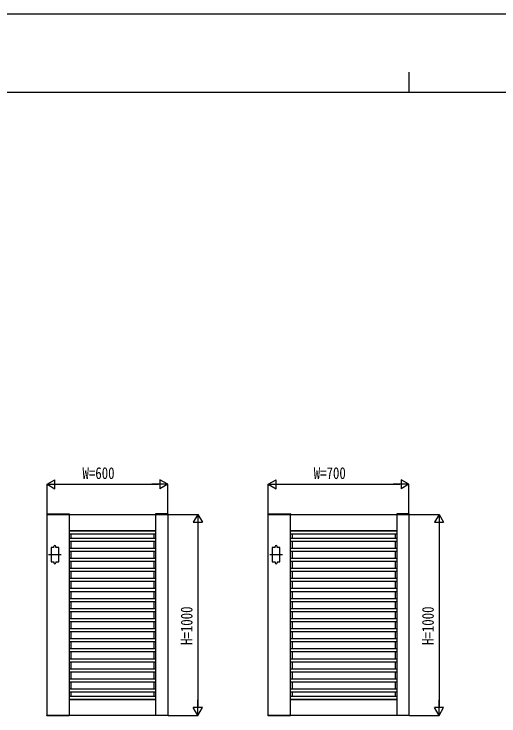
# Model space of a CAD drawing. Units: millimetres, scale not verified. Extents: x -8410 to 8410, y -5940 to 5940.
# Drawn here: x -1974 to 438, y 2447 to 5940 of the extents above; entities that cross this region are included whole.
import ezdxf
from ezdxf.enums import TextEntityAlignment as Align

# ---------------------------------------------------------------- set-up
doc = ezdxf.new("R2010")
doc.units = ezdxf.units.MM
doc.header["$LTSCALE"] = 30
for name, color, linetype in [('0-2_YKK_A1', 4, 'Continuous'), ('0-3_YKK_D', 6, 'Continuous'), ('0-4_YKK_ZWAK', 7, 'Continuous')]:
    doc.layers.add(name, color=color, linetype=linetype)
doc.styles.add('ＭＳ ゴシック', font='')
doc.styles.get('ＭＳ ゴシック').set_extended_font_data('MS Gothic')

msp = doc.modelspace()

# ---------------------------------------------------------------- linework, layer by layer
at = {"layer": '0-2_YKK_A1'}
for p, q in [((-1810.33, 3452.55), (-1810.46, 3450)), ((-1810.46, 3450), (-1699.46, 3450)), ((-1809.33, 3453.5), (-1700.59, 3453.5)), ((-1699.96, 3450), (-1699.96, 2450)), ((-1699.59, 3452.55), (-1699.46, 3450)), ((-1270.33, 3452.55), (-1270.46, 3450)), ((-1209.46, 3450), (-1270.46, 3450)), ((-1269.96, 3450), (-1269.96, 2450)), ((-1210.59, 3453.5), (-1269.33, 3453.5)), ((-1209.59, 3452.55), (-1209.46, 3450)), ((-710.33, 3452.55), (-710.46, 3450)), ((-710.46, 3450), (-599.46, 3450)), ((-709.33, 3453.5), (-600.59, 3453.5)), ((-599.96, 3450), (-599.96, 2450)), ((-599.59, 3452.55), (-599.46, 3450)), ((-70.33, 3452.55), (-70.46, 3450)), ((-9.46, 3450), (-70.46, 3450)), ((-69.96, 3450), (-69.96, 2450)), ((-10.59, 3453.5), (-69.33, 3453.5)), ((-9.59, 3452.55), (-9.46, 3450)), ((-1699.96, 3370), (-1269.96, 3370)), ((-1699.96, 3369.2), (-1269.96, 3369.2)), ((-1699.96, 3354.2), (-1269.96, 3354.2)), ((-1691.16, 3370), (-1691.16, 3369.2)), ((-1691.16, 3354.2), (-1691.16, 3332.5)), ((-1278.76, 3370), (-1278.76, 3369.2)), ((-1278.76, 3354.2), (-1278.76, 3332.5)), ((-599.96, 3370), (-69.96, 3370)), ((-599.96, 3369.2), (-69.96, 3369.2)), ((-599.96, 3354.2), (-69.96, 3354.2)), ((-591.16, 3370), (-591.16, 3369.2)), ((-591.16, 3354.2), (-591.16, 3332.5)), ((-78.76, 3370), (-78.76, 3369.2)), ((-78.76, 3354.2), (-78.76, 3332.5)), ((-1699.96, 3332.5), (-1269.96, 3332.5)), ((-599.96, 3332.5), (-69.96, 3332.5)), ((-1775.96, 3285), (-1775.96, 3290)), ((-1765.96, 3285), (-1765.96, 3290)), ((-1699.96, 3317.5), (-1269.96, 3317.5)), ((-1691.16, 3317.5), (-1691.16, 3282.5)), ((-1278.76, 3317.5), (-1278.76, 3282.5)), ((-675.96, 3285), (-675.96, 3290)), ((-665.96, 3285), (-665.96, 3290)), ((-599.96, 3317.5), (-69.96, 3317.5)), ((-591.16, 3317.5), (-591.16, 3282.5)), ((-78.76, 3317.5), (-78.76, 3282.5)), ((-1739.46, 3250), (-1802.46, 3250)), ((-1699.96, 3282.5), (-1269.96, 3282.5)), ((-1699.96, 3267.5), (-1269.96, 3267.5)), ((-1691.16, 3267.5), (-1691.16, 3232.5)), ((-1278.76, 3267.5), (-1278.76, 3232.5)), ((-639.46, 3250), (-702.46, 3250)), ((-599.96, 3282.5), (-69.96, 3282.5)), ((-599.96, 3267.5), (-69.96, 3267.5)), ((-591.16, 3267.5), (-591.16, 3232.5)), ((-78.76, 3267.5), (-78.76, 3232.5)), ((-1775.96, 3215), (-1775.96, 3210)), ((-1765.96, 3215), (-1765.96, 3210)), ((-1699.96, 3232.5), (-1269.96, 3232.5)), ((-1699.96, 3217.5), (-1269.96, 3217.5)), ((-1691.16, 3217.5), (-1691.16, 3182.5)), ((-1278.76, 3217.5), (-1278.76, 3182.5)), ((-675.96, 3215), (-675.96, 3210)), ((-665.96, 3215), (-665.96, 3210)), ((-599.96, 3232.5), (-69.96, 3232.5)), ((-599.96, 3217.5), (-69.96, 3217.5)), ((-591.16, 3217.5), (-591.16, 3182.5)), ((-78.76, 3217.5), (-78.76, 3182.5)), ((-1699.96, 3182.5), (-1269.96, 3182.5)), ((-599.96, 3182.5), (-69.96, 3182.5)), ((-1699.96, 3167.5), (-1269.96, 3167.5)), ((-1691.16, 3167.5), (-1691.16, 3132.5)), ((-1278.76, 3167.5), (-1278.76, 3132.5)), ((-599.96, 3167.5), (-69.96, 3167.5)), ((-591.16, 3167.5), (-591.16, 3132.5)), ((-78.76, 3167.5), (-78.76, 3132.5)), ((-1699.96, 3132.5), (-1269.96, 3132.5)), ((-1699.96, 3117.5), (-1269.96, 3117.5)), ((-1691.16, 3117.5), (-1691.16, 3082.5)), ((-1278.76, 3117.5), (-1278.76, 3082.5)), ((-599.96, 3132.5), (-69.96, 3132.5)), ((-599.96, 3117.5), (-69.96, 3117.5)), ((-591.16, 3117.5), (-591.16, 3082.5)), ((-78.76, 3117.5), (-78.76, 3082.5)), ((-1699.96, 3082.5), (-1269.96, 3082.5)), ((-599.96, 3082.5), (-69.96, 3082.5)), ((-1699.96, 3067.5), (-1269.96, 3067.5)), ((-1691.16, 3067.5), (-1691.16, 3032.5)), ((-1278.76, 3067.5), (-1278.76, 3032.5)), ((-599.96, 3067.5), (-69.96, 3067.5)), ((-591.16, 3067.5), (-591.16, 3032.5)), ((-78.76, 3067.5), (-78.76, 3032.5)), ((-1699.96, 3032.5), (-1269.96, 3032.5)), ((-1699.96, 3017.5), (-1269.96, 3017.5)), ((-1691.16, 3017.5), (-1691.16, 2982.5)), ((-1278.76, 3017.5), (-1278.76, 2982.5)), ((-599.96, 3032.5), (-69.96, 3032.5)), ((-599.96, 3017.5), (-69.96, 3017.5)), ((-591.16, 3017.5), (-591.16, 2982.5)), ((-78.76, 3017.5), (-78.76, 2982.5)), ((-1699.96, 2982.5), (-1269.96, 2982.5)), ((-599.96, 2982.5), (-69.96, 2982.5)), ((-1699.96, 2967.5), (-1269.96, 2967.5)), ((-1691.16, 2967.5), (-1691.16, 2932.5)), ((-1278.76, 2967.5), (-1278.76, 2932.5)), ((-599.96, 2967.5), (-69.96, 2967.5)), ((-591.16, 2967.5), (-591.16, 2932.5)), ((-78.76, 2967.5), (-78.76, 2932.5)), ((-1699.96, 2932.5), (-1269.96, 2932.5)), ((-1699.96, 2917.5), (-1269.96, 2917.5)), ((-1691.16, 2917.5), (-1691.16, 2882.5)), ((-1278.76, 2917.5), (-1278.76, 2882.5)), ((-599.96, 2932.5), (-69.96, 2932.5)), ((-599.96, 2917.5), (-69.96, 2917.5)), ((-591.16, 2917.5), (-591.16, 2882.5)), ((-78.76, 2917.5), (-78.76, 2882.5)), ((-1699.96, 2882.5), (-1269.96, 2882.5)), ((-1699.96, 2867.5), (-1269.96, 2867.5)), ((-1691.16, 2867.5), (-1691.16, 2832.5)), ((-1278.76, 2867.5), (-1278.76, 2832.5)), ((-599.96, 2882.5), (-69.96, 2882.5)), ((-599.96, 2867.5), (-69.96, 2867.5)), ((-591.16, 2867.5), (-591.16, 2832.5)), ((-78.76, 2867.5), (-78.76, 2832.5)), ((-1699.96, 2832.5), (-1269.96, 2832.5)), ((-599.96, 2832.5), (-69.96, 2832.5)), ((-1699.96, 2817.5), (-1269.96, 2817.5)), ((-1691.16, 2817.5), (-1691.16, 2782.5)), ((-1278.76, 2817.5), (-1278.76, 2782.5)), ((-599.96, 2817.5), (-69.96, 2817.5)), ((-591.16, 2817.5), (-591.16, 2782.5)), ((-78.76, 2817.5), (-78.76, 2782.5)), ((-1699.96, 2782.5), (-1269.96, 2782.5)), ((-1699.96, 2767.5), (-1269.96, 2767.5)), ((-1691.16, 2767.5), (-1691.16, 2732.5)), ((-1278.76, 2767.5), (-1278.76, 2732.5)), ((-599.96, 2782.5), (-69.96, 2782.5)), ((-599.96, 2767.5), (-69.96, 2767.5)), ((-591.16, 2767.5), (-591.16, 2732.5)), ((-78.76, 2767.5), (-78.76, 2732.5)), ((-1699.96, 2732.5), (-1269.96, 2732.5)), ((-599.96, 2732.5), (-69.96, 2732.5)), ((-1699.96, 2717.5), (-1269.96, 2717.5)), ((-1691.16, 2717.5), (-1691.16, 2682.5)), ((-1278.76, 2717.5), (-1278.76, 2682.5)), ((-599.96, 2717.5), (-69.96, 2717.5)), ((-591.16, 2717.5), (-591.16, 2682.5)), ((-78.76, 2717.5), (-78.76, 2682.5)), ((-1699.96, 2682.5), (-1269.96, 2682.5)), ((-1699.96, 2667.5), (-1269.96, 2667.5)), ((-1691.16, 2667.5), (-1691.16, 2632.5)), ((-1278.76, 2667.5), (-1278.76, 2632.5)), ((-599.96, 2682.5), (-69.96, 2682.5)), ((-599.96, 2667.5), (-69.96, 2667.5)), ((-591.16, 2667.5), (-591.16, 2632.5)), ((-78.76, 2667.5), (-78.76, 2632.5)), ((-1699.96, 2632.5), (-1269.96, 2632.5)), ((-599.96, 2632.5), (-69.96, 2632.5)), ((-1699.96, 2617.5), (-1269.96, 2617.5)), ((-1691.16, 2617.5), (-1691.16, 2582.5)), ((-1278.76, 2617.5), (-1278.76, 2582.5)), ((-599.96, 2617.5), (-69.96, 2617.5)), ((-591.16, 2617.5), (-591.16, 2582.5)), ((-78.76, 2617.5), (-78.76, 2582.5)), ((-1699.96, 2582.5), (-1269.96, 2582.5)), ((-1699.96, 2567.5), (-1269.96, 2567.5)), ((-1691.16, 2567.5), (-1691.16, 2545.8)), ((-1278.76, 2567.5), (-1278.76, 2545.8)), ((-599.96, 2582.5), (-69.96, 2582.5)), ((-599.96, 2567.5), (-69.96, 2567.5)), ((-591.16, 2567.5), (-591.16, 2545.8)), ((-78.76, 2567.5), (-78.76, 2545.8)), ((-1699.96, 2545.8), (-1269.96, 2545.8)), ((-1699.96, 2530.8), (-1269.96, 2530.8)), ((-1699.96, 2530), (-1269.96, 2530)), ((-1691.16, 2530.8), (-1691.16, 2530)), ((-1278.76, 2530.8), (-1278.76, 2530)), ((-599.96, 2545.8), (-69.96, 2545.8)), ((-599.96, 2530.8), (-69.96, 2530.8)), ((-599.96, 2530), (-69.96, 2530)), ((-591.16, 2530.8), (-591.16, 2530)), ((-78.76, 2530.8), (-78.76, 2530)), ((-1810.46, 2450), (-1699.46, 2450)), ((-1810.33, 2447.45), (-1810.46, 2450)), ((-1699.59, 2447.45), (-1699.46, 2450)), ((-1209.46, 2450), (-1270.46, 2450)), ((-1270.33, 2447.45), (-1270.46, 2450)), ((-1209.59, 2447.45), (-1209.46, 2450)), ((-710.46, 2450), (-599.46, 2450)), ((-710.33, 2447.45), (-710.46, 2450)), ((-599.59, 2447.45), (-599.46, 2450)), ((-9.46, 2450), (-70.46, 2450)), ((-70.33, 2447.45), (-70.46, 2450)), ((-9.59, 2447.45), (-9.46, 2450))]:
    msp.add_line(p, q, dxfattribs=at)
for points in [[(-1809.96, 3450), (-1209.96, 3450), (-1209.96, 2450), (-1809.96, 2450)], [(-709.96, 3450), (-9.96, 3450), (-9.96, 2450), (-709.96, 2450)]]:
    msp.add_lwpolyline(points, close=True, dxfattribs=at)
for points in [[(-1775.96, 3285), (-1789.96, 3285), (-1789.96, 3215), (-1775.96, 3215)], [(-1765.96, 3215), (-1751.96, 3215), (-1751.96, 3285), (-1765.96, 3285)], [(-675.96, 3285), (-689.96, 3285), (-689.96, 3215), (-675.96, 3215)], [(-665.96, 3215), (-651.96, 3215), (-651.96, 3285), (-665.96, 3285)]]:
    msp.add_lwpolyline(points, dxfattribs=at)
for centre, radius, start, end in [((-1809.33, 3452.5), 1, 90, 177), ((-1700.59, 3452.5), 1, 3, 90), ((-1269.33, 3452.5), 1, 90, 177), ((-1210.59, 3452.5), 1, 3, 90), ((-709.33, 3452.5), 1, 90, 177), ((-600.59, 3452.5), 1, 3, 90), ((-69.33, 3452.5), 1, 90, 177), ((-10.59, 3452.5), 1, 3, 90), ((-1770.96, 3290), 5, 0, 180), ((-670.96, 3290), 5, 0, 180), ((-1770.96, 3210), 5, 180, 0), ((-670.96, 3210), 5, 180, 0)]:
    msp.add_arc(centre, radius, start, end, dxfattribs=at)
at = {"layer": '0-3_YKK_D'}
for p, q in [((-1809.96, 3600), (-1770.99, 3622.5)), ((-1809.96, 3452), (-1809.96, 3601)), ((-1809.96, 3600), (-1770.99, 3577.5)), ((-1809.96, 3600), (-1732.02, 3600)), ((-1770.99, 3577.5), (-1770.99, 3622.5)), ((-1764.96, 3600), (-1254.96, 3600)), ((-1209.96, 3600), (-1287.9, 3600)), ((-1209.96, 3600), (-1248.93, 3622.5)), ((-1248.93, 3622.5), (-1248.93, 3577.5)), ((-1209.96, 3600), (-1248.93, 3577.5)), ((-1209.96, 3452), (-1209.96, 3601)), ((-709.96, 3600), (-670.99, 3622.5)), ((-709.96, 3452), (-709.96, 3601)), ((-709.96, 3600), (-670.99, 3577.5)), ((-709.96, 3600), (-632.02, 3600)), ((-670.99, 3577.5), (-670.99, 3622.5)), ((-664.96, 3600), (-54.96, 3600)), ((-9.96, 3600), (-87.9, 3600)), ((-9.96, 3600), (-48.93, 3622.5)), ((-48.93, 3622.5), (-48.93, 3577.5)), ((-9.96, 3600), (-48.93, 3577.5)), ((-9.96, 3452), (-9.96, 3601)), ((-1207.96, 3450), (-1058.96, 3450)), ((-1059.96, 3450), (-1082.46, 3411.03)), ((-1059.96, 3450), (-1037.46, 3411.03)), ((-1059.96, 3450), (-1059.96, 3372.06)), ((-7.96, 3450), (141.04, 3450)), ((140.04, 3450), (117.54, 3411.03)), ((140.04, 3450), (162.54, 3411.03)), ((140.04, 3450), (140.04, 3372.06)), ((-1082.46, 3411.03), (-1037.46, 3411.03)), ((-1059.96, 3405), (-1059.96, 2495)), ((117.54, 3411.03), (162.54, 3411.03)), ((140.04, 3405), (140.04, 2495)), ((-1059.96, 2450), (-1059.96, 2527.94)), ((140.04, 2450), (140.04, 2527.94)), ((-1059.96, 2450), (-1082.46, 2488.97)), ((-1037.46, 2488.97), (-1082.46, 2488.97)), ((-1059.96, 2450), (-1037.46, 2488.97)), ((140.04, 2450), (117.54, 2488.97)), ((162.54, 2488.97), (117.54, 2488.97)), ((140.04, 2450), (162.54, 2488.97)), ((-1207.96, 2450), (-1058.96, 2450)), ((-7.96, 2450), (141.04, 2450))]:
    msp.add_line(p, q, dxfattribs=at)
at = {"layer": '0-4_YKK_ZWAK'}
for p, q in [((-9.96, 5650), (-9.96, 5550)), ((7790.04, 5550), (-7809.96, 5550))]:
    msp.add_line(p, q, dxfattribs=at)
msp.add_lwpolyline([(-8410, -5940), (8410, -5940), (8410, 5940), (-8410, 5940)], close=True, dxfattribs=at)

# ---------------------------------------------------------------- texts
at = {"layer": '0-3_YKK_D', "style": 'ＭＳ ゴシック', "width": 0.8}
for s, p in [('W=600', (-1633.69, 3609)), ('W=700', (-483.69, 3609))]:
    msp.add_text(s, height=58.65, dxfattribs=at).set_placement(p, align=Align.BOTTOM_LEFT)
for p in [(-1068.96, 2800.67), (131.04, 2800.67)]:
    msp.add_text('H=1000', height=58.65, rotation=90, dxfattribs=at).set_placement(p, align=Align.BOTTOM_LEFT)

doc.saveas('drawing.dxf')
